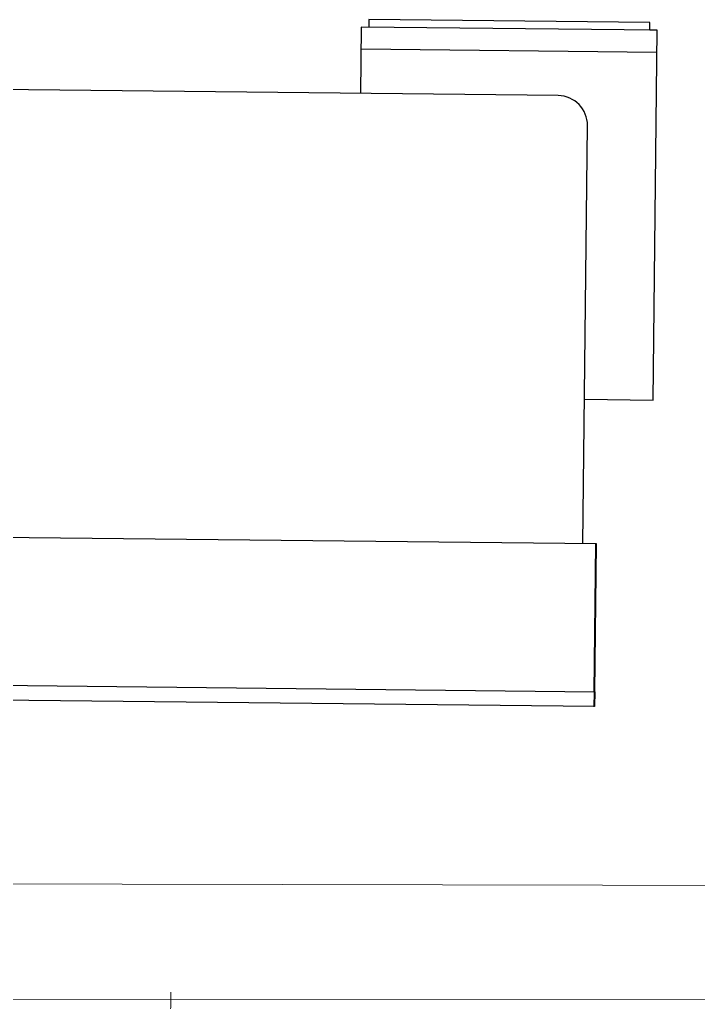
# Model space of a CAD drawing. Header units: inches. Extents: x 164.3 to 247.9, y 15.6 to 56.7.
# Drawn here: x 214.293 to 215.013, y 30.098 to 31.14 of the extents above; entities that cross this region are included whole.
import ezdxf

# ---------------------------------------------------------------- set-up
doc = ezdxf.new("R2010")
doc.units = ezdxf.units.IN
doc.header["$MEASUREMENT"] = 0
doc.layers.get('0').update_dxf_attribs({"lineweight": 0})
doc.layers.add('WALL 1 100', color=250, linetype='Continuous', lineweight=9)
doc.layers.add('провода', color=1, linetype='Continuous', lineweight=5)

msp = doc.modelspace()

# ---------------------------------------------------------------- linework, layer by layer
at = {"color": 7, "linetype": 'ByBlock', "lineweight": -2}
for p, q in [((214.6637, 31.1404), (214.6636, 31.1325)), ((214.9619, 31.1372), (214.6637, 31.1404)), ((214.6558, 31.1326), (214.655, 31.0621)), ((214.9696, 31.1292), (214.6558, 31.1326)), ((214.9618, 31.1293), (214.9619, 31.1372)), ((214.9696, 31.1292), (214.9618, 31.1293)), ((214.9654, 30.7369), (214.9696, 31.1292)), ((214.9694, 31.1057), (214.6555, 31.1091)), ((214.8647, 31.0598), (213.672, 31.0727)), ((214.891, 30.5845), (214.8958, 31.0281)), ((214.8926, 30.7377), (214.9654, 30.7369)), ((214.9052, 30.5843), (214.1205, 30.5928)), ((214.9028, 30.4271), (214.9045, 30.584)), ((214.903, 30.4274), (214.9047, 30.5843)), ((214.9035, 30.4274), (214.9052, 30.5843)), ((214.1188, 30.4359), (214.9035, 30.4274)), ((214.9033, 30.4117), (214.1186, 30.4202)), ((214.9028, 30.4271), (214.9026, 30.4114)), ((214.903, 30.4274), (214.9029, 30.4117)), ((214.9035, 30.4274), (214.9033, 30.4117))]:
    msp.add_line(p, q, dxfattribs=at)
msp.add_arc((214.8644, 31.0284), 0.0314, 359.3808, 89.3808, dxfattribs=at)
at = {"layer": 'WALL 1 100', "color": 0}
msp.add_lwpolyline([(221.8807, 30.2076), (208.2826, 30.2361)], dxfattribs=at)
at = {"layer": 'провода', "color": 1}
for p, q in [((214.4479, 29.6404), (214.4537, 30.1088)), ((221.2165, 30.1026), (208.1927, 30.0996))]:
    msp.add_line(p, q, dxfattribs=at)

doc.saveas('drawing.dxf')
